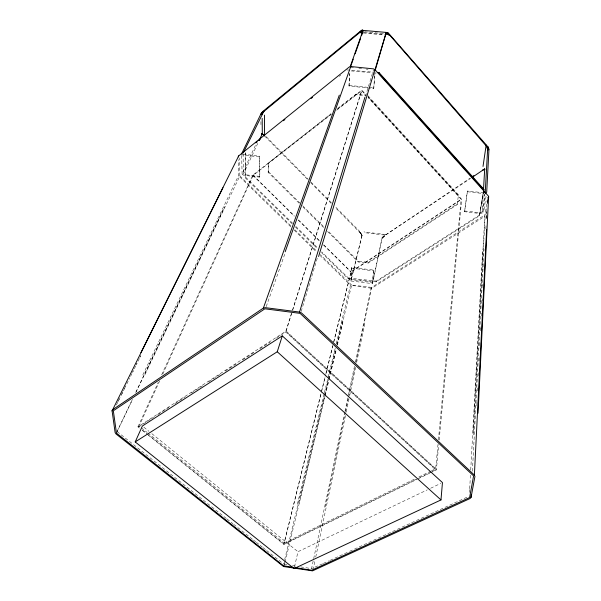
<?xml version="1.0" encoding="UTF-8"?>
<svg xmlns="http://www.w3.org/2000/svg" width="601" height="601" viewBox="0 0 601 601"><rect width="100%" height="100%" fill="white"/><g stroke="black" fill="none" stroke-linecap="round" stroke-linejoin="round"><path stroke-width="0.45" stroke-dasharray="3 2.25" d="M299.11 203.183L268.166 172.374L268.309 163.074L331.061 113.619M268.166 172.374L268.609 162.383M351.833 267.392L351.157 279.705L372.635 282.387L373.537 270.082L351.833 267.392L350.976 280.99L362.148 234.901L335.11 207.368M374.716 76.252L373.739 88.595L349.001 86.011L349.632 73.405M349.001 86.011L349.805 73.683M476.841 405.683L477.036 401.874M477.592 390.92L477.803 386.916M478.373 375.708L478.561 371.966M479.14 360.75L479.29 357.715M479.906 345.793L480.056 342.78M480.665 330.843L480.823 327.83M481.431 315.886L481.574 313.083M482.197 300.936L482.303 298.87M482.971 285.791L483.069 283.92M485.886 228.786L486.074 225.067M486.404 218.689L486.833 210.275M487.163 203.739L487.501 197.188M486.63 218.193L486.825 214.474M487.388 203.318L487.576 199.6M472.416 471.214L484.038 249.205M469.494 492.422L469.651 489.597M469.697 488.711L470.463 474.64M470.718 469.967L482.701 249.43M473.16 432.472L484.879 214.948L487.719 196.812M473.453 434.914L485.135 216.067L485.826 215.06L486.825 208.727M483.903 192.786L467.443 190.983L464.565 211.702L479.996 213.513L483.302 212.739L484.609 194.288M464.626 210.959L480.041 212.754L482.002 212.303L483.339 192.26M321.505 252.623L348.167 278.774L376.128 281.877L479.297 215.879L483.512 191.11M243.307 154.066L259.632 156.222L259.85 176.416L245.035 174.711L243.488 173.869L258.708 141.378M373.739 88.595L374.588 75.981M374.776 75.35L374.964 72.646M350.976 280.99L372.552 283.627L382.228 237.312L470.688 178.354M373.537 270.082L372.462 283.687M464.565 211.702L467.443 190.983M259.85 176.416L259.542 177.115L244.705 175.402A3.448 1.743 -0.4 0 1 242.098 173.989L255.816 144.616M431.48 470.793L435.687 468.727L437.979 444.485M438.414 439.819L461.132 199.239L368.09 97.557M430.481 472.777L436.379 469.892L438.738 444.702M439.173 440.037L461.688 199.307L368.113 97.016M368.022 95.814L458.54 194.822L458.465 195.558L367.82 96.46M327.553 231.498L358.143 261.953L368.233 263.05L457.038 204.761L457.113 204.024L368.405 262.291L358.331 261.187L327.778 230.754M482.19 211.898L485.135 192.778M479.996 213.513L483.091 192.778M486.051 196.309L483.61 212.063M457.038 204.761L458.54 194.822M479.297 215.879L483.302 192.771M385.639 234.856L469.967 178.227M376.128 281.877L376.294 281.103L479.35 215.128M313.053 569.831L314.977 560.65M315.735 557.044L345.485 415.524M346.206 412.106L348.933 399.132M349.669 395.601L355.649 367.173M356.611 362.591L364.897 323.158M300.688 566.893L311.566 568.599L313.512 559.418M313.684 558.622L344.831 411.677M345.049 411.167L347.769 397.824M348.512 394.842L354.582 365.693M355.394 362.358L371.102 288.202L372.297 287.962L485.135 216.067M382.228 237.312L372.635 282.387M325.374 506.861L345.305 412.489M345.492 411.58L348.385 397.877M348.58 396.96L355.041 366.362M356.01 361.772L371.719 287.391L484.879 214.948M368.233 263.05L368.405 262.291M294.513 566.803L297.983 551.71L427.251 489.868M299.118 503.12L324.833 396.367M324.976 395.781L328.785 379.945M328.927 379.374L336.26 348.926M337.214 344.974L351.645 285.054L371.719 287.391M284.22 565.729L284.874 562.994M285.092 562.108L325.013 396.247M325.209 395.428L328.942 379.945M329.115 379.201L336.395 348.978M337.334 345.057L343.186 320.746M358.143 261.953L358.331 261.187M297.315 504.352L324.224 393.422M324.442 392.513L335.027 348.865M336.312 343.584L350.466 285.22L320.318 255.718M283.95 564.211L284.483 560.365M284.686 559.508L324.345 395.503M324.563 394.587L335.756 348.287M336.733 344.245L342.69 319.627M147.869 433.051L284.145 542.951L321.4 391.867M321.625 390.95L325.659 374.573M325.885 373.657L332.841 345.447M333.743 341.804L351.022 271.72L461.132 199.239M148.154 435.086L283.89 544.431L321.144 393.249M321.37 392.34L325.186 376.857M326.08 373.221L332.819 345.898M333.713 342.254L350.999 272.133L461.688 199.307M359.488 232.069L359.661 231.4L335.305 206.721M348.167 278.774L348.355 278L321.73 251.872M301.199 311.408L317.343 257.987M365.423 96.408L373.491 69.829M291.44 313.482L285.813 331.354L436.379 469.892M292.567 309.913L361.794 90.105L365.588 94.252M139.402 428.032L137.945 426.853L286.106 331.053L292.296 311.393M292.574 310.499L361.757 90.638L365.558 94.793M367.384 95.123L356.04 94.109L355.83 94.755L365.446 95.612M266.235 306.57L285.257 252.736M137.945 426.853L158.176 382.499M161.677 374.829L252.728 175.237L331.579 113.687M159.701 380.801L139.124 425.996L140.581 427.168M162.803 373.98L253.254 175.297L331.497 114.25M259.542 177.115L259.632 156.222M292.161 223.842L245.351 177.934L245.636 152.97M117.12 431.338L132.423 399.365M135.721 392.468L224.676 206.586M116.429 433.133L132.588 399.365M136.014 392.198L224.233 207.781M144.886 374.754L239.874 175.898L239.183 157.943M142.79 374.986L238.71 175.252L238.304 159.671M117.871 401.836L119.118 399.319M121.612 394.286L122.852 391.769M124.52 388.411L125.759 385.895M132.408 372.47L133.242 370.794M136.149 364.92L136.975 363.244M139.883 357.37L140.717 355.694M116.414 404.961L125.909 385.774M126.834 383.911L129.628 378.269M130.575 376.346L133.347 370.757M134.323 368.781L137.058 363.252M138.065 361.216L140.777 355.739M382.146 238.334L385.707 234.518L363.988 231.918M382.206 237.568L385.572 235.194L363.83 232.587M384.775 235.69L382.597 238.004M339.234 76.365L340.692 75.193M337.672 108.45L356.04 94.109M337.439 109.104L361.794 90.105M336.665 110.223L361.757 90.638M138.688 426.965L153.631 417.319M157.567 414.78L170.151 406.659M174.876 403.609L185.1 397.006M191.396 392.949L202.409 385.842M208.705 381.778L220.499 374.16M225.225 371.118L236.238 364.011M242.534 359.946L254.328 352.329M259.835 348.775L270.067 342.179M276.362 338.115L285.798 332.022L435.582 469.787L432.217 471.432M284.145 542.951L415.479 478.629M418.852 476.976L430.639 471.207M416.2 479.267L283.897 543.98L147.44 434.02M419.573 477.615L431.368 471.845M283.89 544.431L417.004 479.365M417.845 478.952L429.64 473.19M430.624 488.252L440.766 483.399M322.527 563.821L311.566 568.599M323.376 563.43L329.318 560.695M330.167 560.305L348.828 551.695M349.677 551.305L467.593 496.914M351.157 279.705L362.148 234.901L359.533 231.903M346.739 69.896L372.665 72.135M351.149 70.918L372.477 72.766M373.401 72.849L376.188 73.089M364.627 31.748L384.55 33.709M363.545 32.431L384.768 34.52M363.357 32.957L383.776 34.971M350.706 67.5L353.441 67.778M358.91 68.334L361.644 68.619M366.204 69.085L368.022 69.273M349.219 85.372L368.436 87.378M369.352 87.476L373.927 87.949M348.355 278L376.294 281.103M259.316 156.906L244.269 155.201A3.493 1.713 -0.3 0 1 243.022 154.923M467.383 191.719L483.046 193.514M351.638 268.159L373.371 270.848M371.102 288.202L350.466 285.22M284.371 564.331L287.09 564.76M292.529 565.616L296.158 566.18M351.645 285.054L320.28 254.621M362.095 235.667L359.661 231.4M226.292 518.445L117.24 431.668M227.02 519.031L232.903 523.704M233.639 524.29L252.743 539.48M253.479 540.059L255.68 541.817M256.417 542.395L259.354 544.731M260.09 545.317L262.291 547.068M263.028 547.654L265.965 549.99M266.701 550.576L283.604 564.008M141.31 427.762L147.14 432.465M142.332 429.903L146.712 433.434M142.317 430.384L147.425 434.5M143.834 427.191L148.928 431.308M151.835 433.652L297.983 551.71M286.106 331.053L435.687 468.727M239.874 175.898L291.47 226.412M294.821 229.695L316.937 251.346M290.839 226.87L239.251 176.393L238.71 175.252M294.19 230.153L316.299 251.781M245.674 177.235L292.424 223.114M295.76 226.389L317.734 247.95M295.504 227.118L317.508 248.701M253.254 175.297L294.49 215.962M298.479 219.898L319.762 240.888M323.751 244.825L351.022 271.72M252.728 175.237L294.174 216.105M298.186 220.056L320.243 241.812M323.586 245.103L350.999 272.133M268.467 171.683L300.027 203.115M302.656 205.737L323.789 226.787M303.062 207.112L323.563 227.524M266.198 136.682L308.321 179.368M310.95 182.043L331.354 202.717M264.598 135.946L308.088 179.999M310.725 182.674L331.159 203.363M362.08 235.915L360.623 233.196M360.863 233.646L360.247 232.685L360.893 233.766M241.662 155.509L242.098 173.989M243.029 153.698L243.488 173.869M260.924 121.672L260.962 125.977M245.306 152.714L245.351 177.934"/><path stroke-width="0.9" d="M485.593 193.267L486.705 192.102L488.936 149.882L488.252 147.215L388.547 33.258L387.164 32.492L361.569 30.26L262.825 111.463L261.044 113.687L241.625 153.811A3.493 1.713 -0.3 0 0 242.09 154.434M478.05 413.195L488.636 196.309L374.889 69.551L373.552 68.875L350.751 66.538L349.361 66.929L238.717 155.862L238.236 156.921M474.384 475.06L301.589 313.016L299.546 312.077L265.409 307.659L263.381 308.065L112.597 409.732L112.049 410.596L115.129 432.592L116.031 433.967L283.552 566.533L312.52 570.867L470.057 498.522L471.049 497.403L474.933 476.458L474.384 475.06L486.645 229.342M471.049 497.403L471.199 494.593M362.32 30.05L363.019 30.388L362.936 31.725L362.208 31.147L359.661 32.597L263.674 111.613L243.465 152.466M483.467 191.847L483.828 189.262L379.148 72.698L377.3 72.541M483.505 189.45L484.707 168.881L473.032 176.792M486.164 145.051L483.016 166.454M482.438 170.045L482.408 170.534L484.624 169.039M375.257 70.152L386.165 32.664L387.164 32.492M440.976 499.934L442.456 482.595L282.297 335.891L142.384 426.019L135.202 441.923L294.107 568.576L440.976 499.934L277.256 351.758L282.297 335.891M488.252 199.667L488.688 196.925M375.144 70.895L375.475 68.213L386.165 32.664M483.512 191.11L483.828 189.262M350.27 66.508L363.019 30.388M379.148 72.698L378.968 73.33L483.782 189.999M389.726 35.143L486.765 146.561L487.599 149.732L485.27 191.929L484.601 192.628M318.598 256.522L374.889 69.551M299.546 312.077L364.897 97.302M350.421 67.079L353.238 59.123M355.116 53.82L360.435 38.795M361.689 35.264L362.628 32.612M285.19 251.759L350.751 66.538M263.381 308.065L339.302 95.153M359.849 32.063L359.661 32.597L362.981 32.92M259.106 140.529L262.306 133.775L262.171 118.382M140.965 352.637L238.717 155.862M112.056 410.949L222.941 187.7M486.134 145.532L487.516 147.47L487.599 149.732L488.613 149.837L488.951 149.198L487.817 146.599M262.825 111.463L261.044 113.687L261.165 114.363L262.134 114.468L262.795 112.342L264.493 110.749M255.816 142.925L257.273 141.753M258.723 140.589L260.18 139.417M283.454 120.726L284.912 119.554M311.1 98.519L312.55 97.354M472.303 176.664L473.866 175.62M135.202 441.923L277.256 351.758M359.706 32.469L361.426 31.267L362.561 31.575M483.782 169.437L484.924 169.197M386.067 34.002L387.915 34.204L389.613 35.549L387.961 33.881L386.09 33.679M361.163 30.561L362.673 30.14L362.996 30.711M261.668 133.707L264.222 135.571M388.547 33.258L386.661 32.507M293.085 567.299L284.003 565.872A1.112 0.676 14 0 1 283.236 565.549L116.849 433.434A1.225 0.796 22 0 1 116.421 432.78L113.379 411.152A1.247 0.826 22.7 0 1 113.642 410.573L264.463 309.072A1.39 1.059 18.9 0 1 265.424 308.876L299.523 313.294A1.397 1.074 16.6 0 1 300.492 313.737L473.265 475.594A1.285 0.871 6.4 0 1 473.52 476.255L469.674 497.207A1.255 0.834 6.7 0 1 469.201 497.741L312.024 570.071A1.112 0.684 13 0 1 311.243 570.146L294.896 567.584M263.621 134.624L261.548 133.813M261.811 133.903L263.02 134.339M261.991 133.745L263.801 135.082M264.448 115.129L264.598 135.946"/></g></svg>
